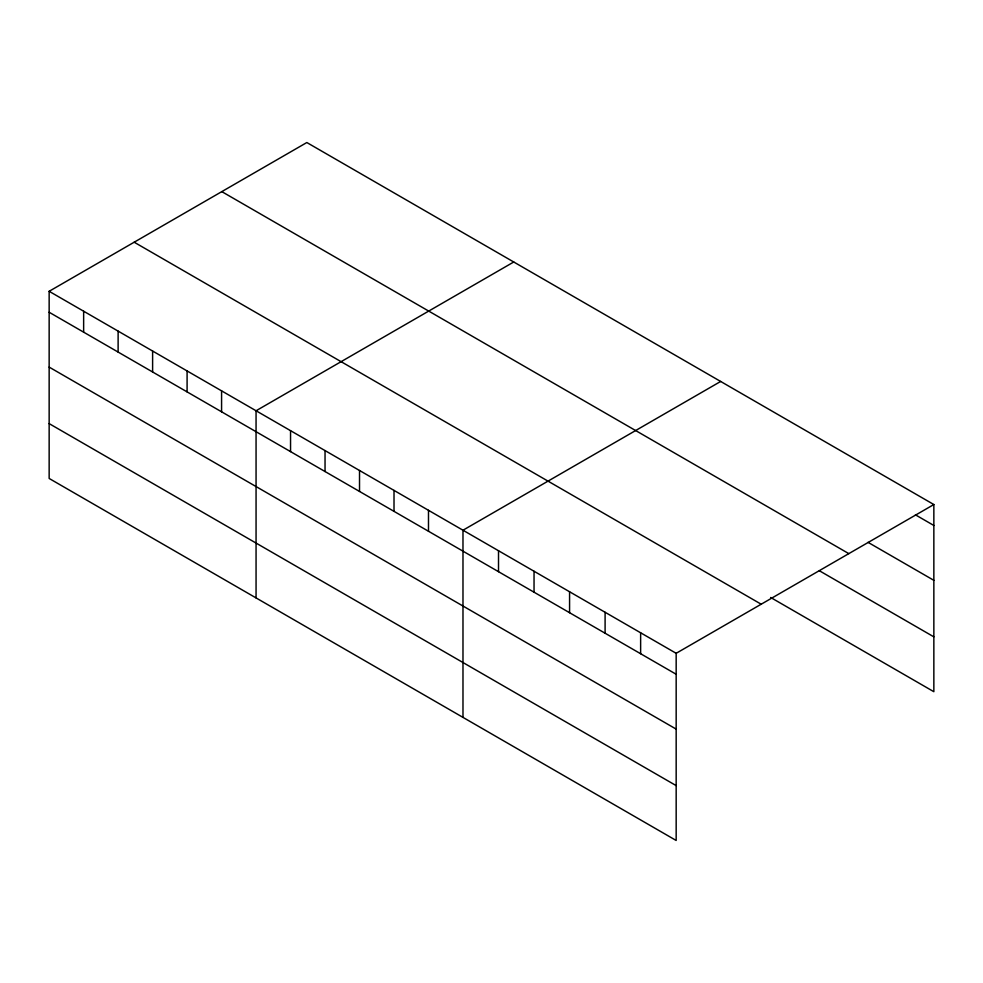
<?xml version="1.0" encoding="UTF-8"?>
<svg xmlns="http://www.w3.org/2000/svg" width="983" height="983" viewBox="0 0 983 983"><rect width="100%" height="100%" fill="white"/><g stroke="black" fill="none" stroke-linecap="round" stroke-linejoin="round"><path stroke-width="1.47" d="M49.15 291.3L676.169 653.302L676.169 840.465L49.15 478.463L49.15 291.3L306.831 142.535L933.85 504.537L933.85 691.7L770.672 597.48M513.753 261.994L256.059 410.771L256.059 597.922M720.662 381.453L462.981 530.23L462.981 717.393M676.169 653.302L933.85 504.537M915.431 514.834L933.85 525.475M868.05 542.346L933.85 580.326M221.802 191.624L848.808 553.626M819.367 570.742L933.85 636.849M134.192 242.211L761.198 604.213M49.15 312.25L676.169 674.252M49.15 367.101L676.169 729.103M49.15 423.612L676.169 785.614M640.633 632.794L640.633 653.732M605.098 612.286L605.098 633.224M569.575 591.766L569.575 612.704M534.039 571.258L534.039 592.196M498.516 550.738L498.516 571.676M428.49 510.312L428.49 531.262M394.011 490.406L394.011 511.344M359.52 470.501L359.52 491.439M325.041 450.583L325.041 471.521M290.55 430.677L290.55 451.615M221.58 390.853L221.58 411.791M187.089 370.947L187.089 391.885M152.611 351.029L152.611 371.979M118.12 331.124L118.12 352.061M83.641 311.218L83.641 332.156"/></g></svg>
